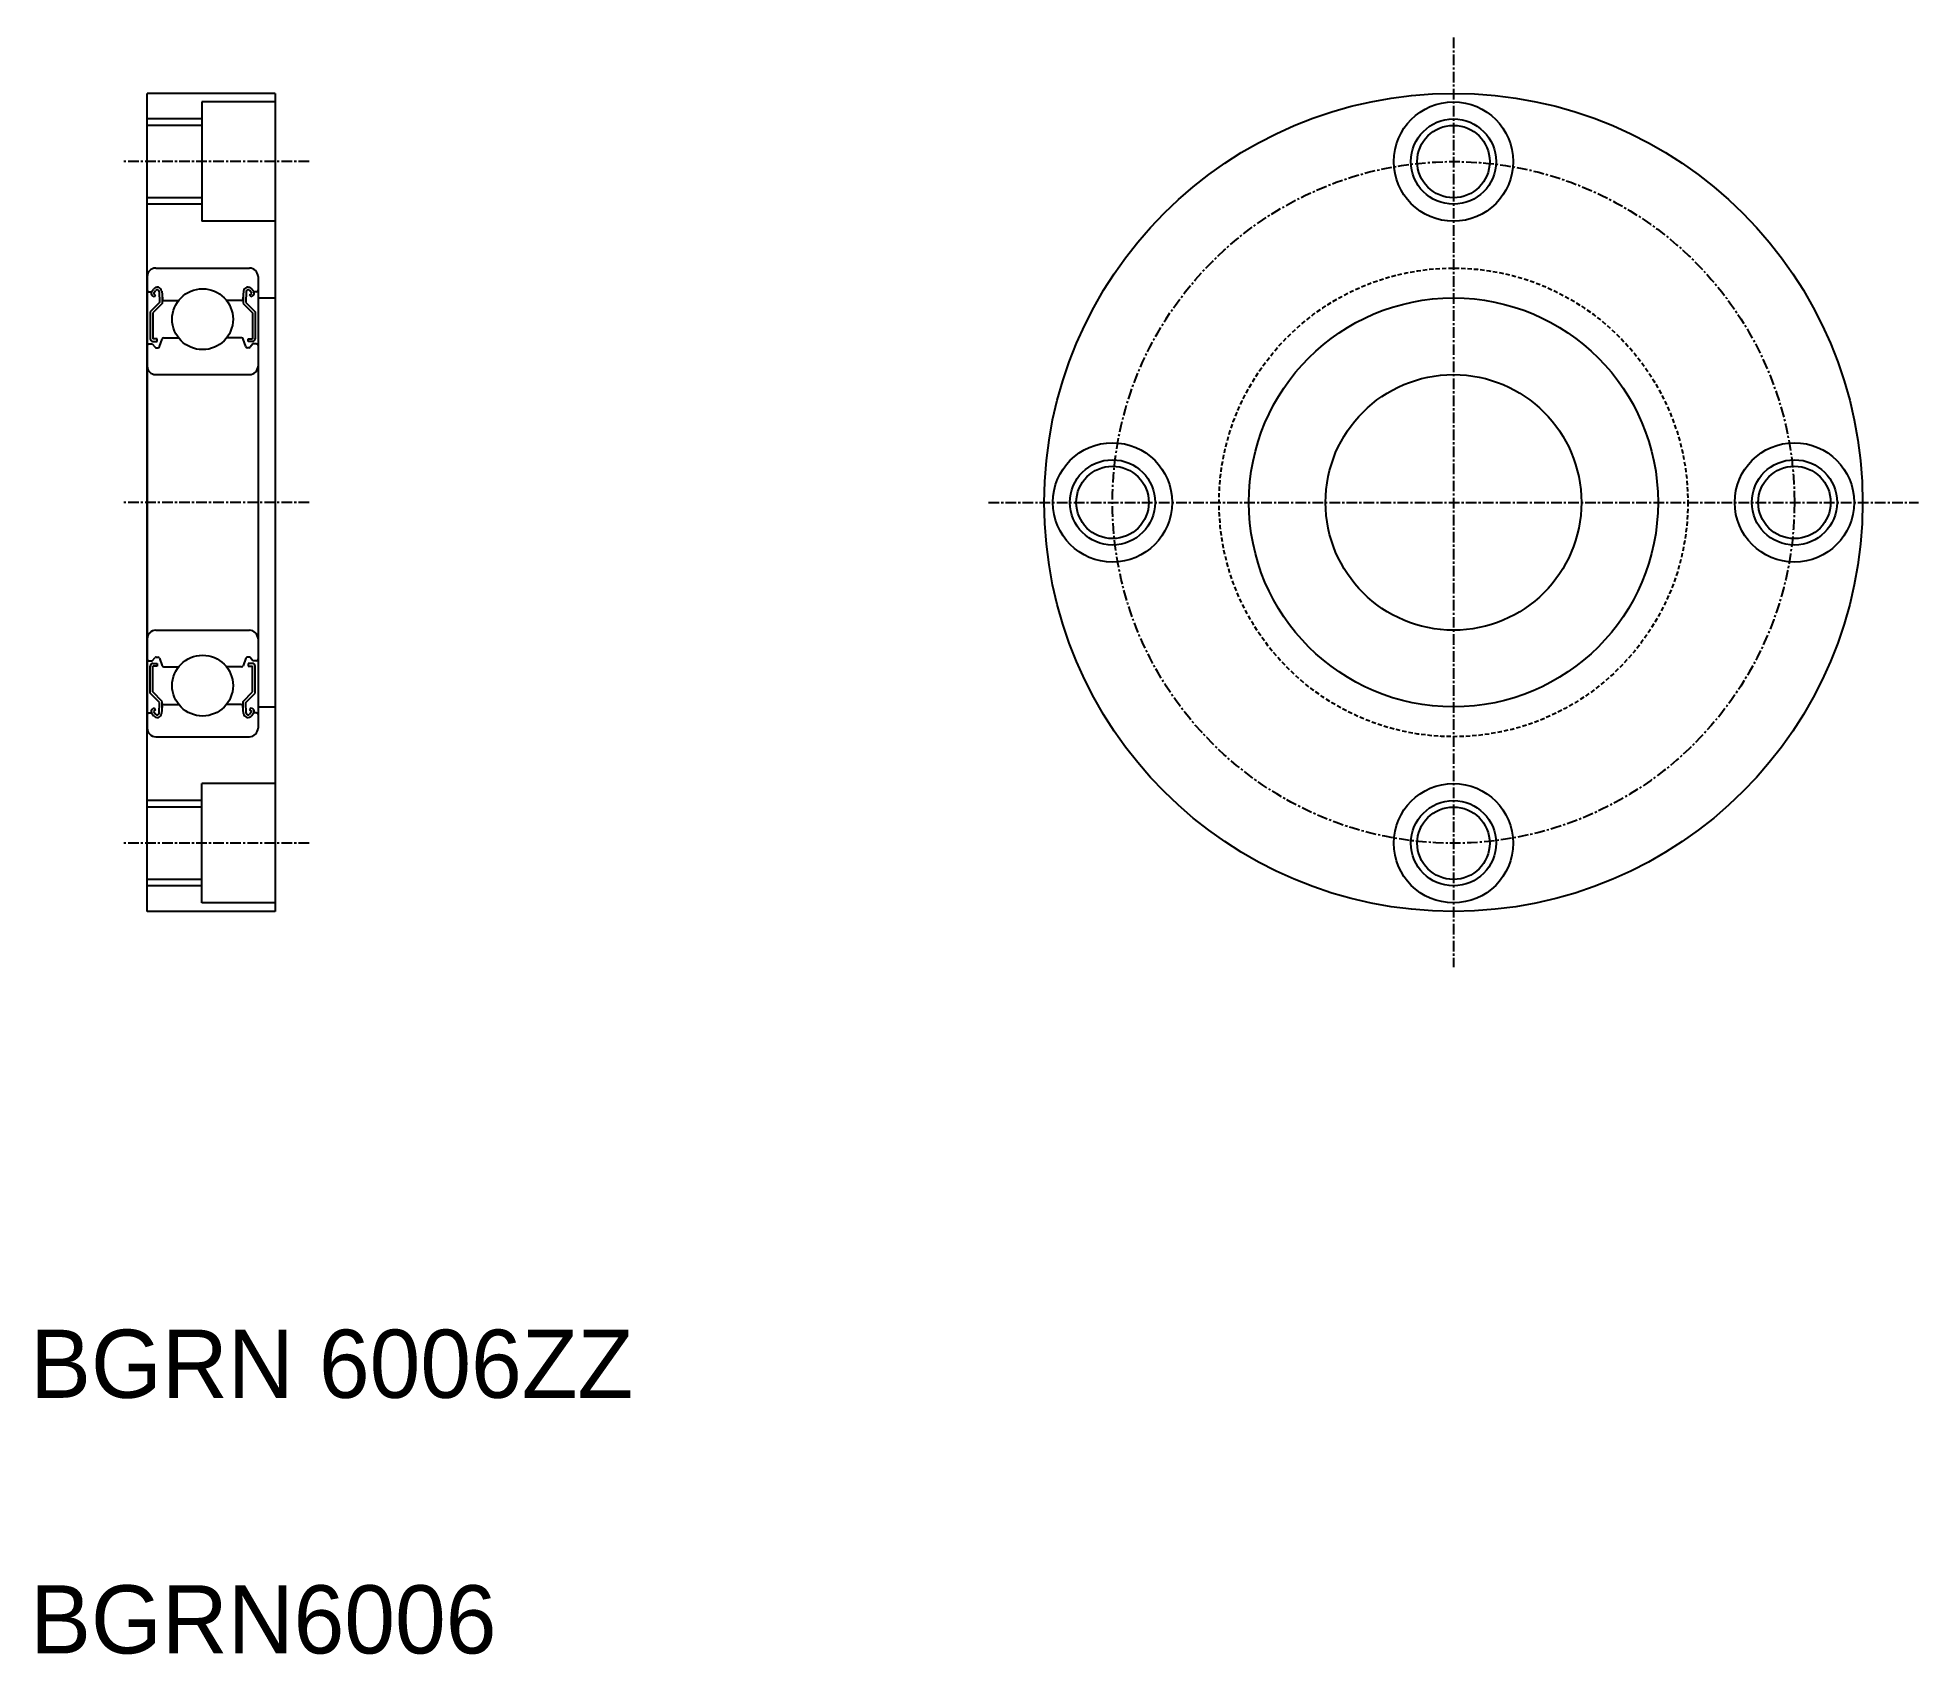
# Model space of a CAD drawing. Extents: x 287 to 507, y 128 to 318.
import ezdxf

# ---------------------------------------------------------------- set-up
doc = ezdxf.new("R2010")
doc.units = 0
doc.linetypes.add('CENTER', pattern=[2, 1.25, -0.25, 0.25, -0.25])
doc.linetypes.add('DASHED', pattern=[0.75, 0.5, -0.25])
doc.layers.get('0').update_dxf_attribs({"linetype": 'CONTINUOUS'})
doc.layers.add('CENTER', color=1, linetype='CENTER')

msp = doc.modelspace()

# ---------------------------------------------------------------- linework, layer by layer
for p, q in [((299.57, 215.04), (299.57, 311.04)), ((314.57, 311.04), (299.57, 311.04)), ((314.57, 310.04), (305.97, 310.04)), ((305.97, 310.04), (305.97, 296.04)), ((307.07, 311.04), (307.07, 311.04)), ((310.82, 311.04), (310.82, 311.04)), ((314.57, 311.04), (314.57, 215.04)), ((305.97, 307.29), (299.57, 307.29)), ((305.97, 298.79), (299.57, 298.79)), ((314.57, 296.04), (305.97, 296.04)), ((299.57, 289.54), (299.57, 236.54)), ((300.57, 290.54), (311.57, 290.54)), ((312.57, 289.54), (312.57, 236.54)), ((299.77, 287.74), (300.07, 287.74)), ((300.07, 287.74), (300.3, 288.07)), ((300.39, 287.15), (300.15, 287.32)), ((300.32, 287.57), (300.55, 287.9)), ((300.56, 287.4), (300.32, 287.57)), ((300.39, 287.15), (300.56, 287.4)), ((300.97, 287.78), (301.02, 286.52)), ((301.27, 287.82), (301.35, 286.93)), ((301.32, 287.26), (301.32, 286.39)), ((310.88, 287.82), (310.8, 286.93)), ((310.83, 287.26), (310.83, 286.39)), ((311.18, 287.78), (311.13, 286.52)), ((311.58, 287.4), (311.83, 287.57)), ((311.75, 287.15), (311.58, 287.4)), ((311.83, 287.57), (311.6, 287.9)), ((311.75, 287.15), (312, 287.32)), ((312.07, 287.74), (311.84, 288.07)), ((312.37, 287.74), (312.07, 287.74)), ((312.57, 287.04), (314.57, 287.04)), ((301.02, 286.52), (299.92, 285.42)), ((299.92, 285.42), (299.92, 282.24)), ((301.32, 286.39), (300.22, 285.29)), ((300.22, 285.29), (300.22, 282.24)), ((301.54, 286.74), (303.26, 286.74)), ((310.6, 286.74), (308.89, 286.74)), ((310.83, 286.39), (311.93, 285.29)), ((311.13, 286.52), (312.23, 285.42)), ((311.93, 285.29), (311.93, 282.24)), ((312.23, 285.42), (312.23, 282.24)), ((299.77, 281.64), (300.17, 281.64)), ((300.17, 281.64), (300.49, 281.26)), ((300.74, 282.24), (300.22, 282.24)), ((300.22, 281.94), (300.74, 281.94)), ((300.64, 281.19), (300.82, 281.19)), ((300.74, 281.94), (300.74, 282.24)), ((301.01, 281.32), (301.33, 282.21)), ((301.52, 282.34), (303.26, 282.34)), ((310.63, 282.34), (308.89, 282.34)), ((311.14, 281.32), (310.82, 282.21)), ((311.5, 281.19), (311.33, 281.19)), ((311.41, 281.94), (311.41, 282.24)), ((311.41, 282.24), (311.93, 282.24)), ((311.93, 281.94), (311.41, 281.94)), ((311.97, 281.64), (311.66, 281.26)), ((312.37, 281.64), (311.97, 281.64)), ((300.57, 278.04), (311.57, 278.04)), ((300.57, 248.04), (311.57, 248.04)), ((299.77, 244.44), (300.17, 244.44)), ((299.92, 240.67), (299.92, 243.84)), ((300.17, 244.44), (300.49, 244.82)), ((300.22, 244.14), (300.74, 244.14)), ((300.22, 240.79), (300.22, 243.84)), ((300.74, 243.84), (300.22, 243.84)), ((300.64, 244.89), (300.82, 244.89)), ((300.74, 244.14), (300.74, 243.84)), ((301.01, 244.76), (301.33, 243.87)), ((301.52, 243.74), (303.26, 243.74)), ((310.63, 243.74), (308.89, 243.74)), ((311.14, 244.76), (310.82, 243.87)), ((311.5, 244.89), (311.33, 244.89)), ((311.41, 244.14), (311.41, 243.84)), ((311.93, 244.14), (311.41, 244.14)), ((311.41, 243.84), (311.93, 243.84)), ((311.97, 244.44), (311.66, 244.82)), ((311.93, 240.79), (311.93, 243.84)), ((312.37, 244.44), (311.97, 244.44)), ((312.23, 240.67), (312.23, 243.84)), ((301.02, 239.57), (299.92, 240.67)), ((301.32, 239.69), (300.22, 240.79)), ((310.83, 239.69), (311.93, 240.79)), ((311.13, 239.57), (312.23, 240.67)), ((299.77, 238.34), (300.07, 238.34)), ((300.07, 238.34), (300.3, 238.01)), ((300.39, 238.93), (300.15, 238.76)), ((300.56, 238.69), (300.32, 238.52)), ((300.32, 238.52), (300.55, 238.19)), ((300.39, 238.93), (300.56, 238.69)), ((300.97, 238.31), (301.02, 239.57)), ((301.27, 238.27), (301.35, 239.16)), ((301.32, 238.82), (301.32, 239.69)), ((301.54, 239.34), (303.26, 239.34)), ((310.6, 239.34), (308.89, 239.34)), ((310.88, 238.27), (310.8, 239.16)), ((310.83, 238.82), (310.83, 239.69)), ((311.18, 238.31), (311.13, 239.57)), ((311.75, 238.93), (311.58, 238.69)), ((311.58, 238.69), (311.83, 238.52)), ((311.83, 238.52), (311.6, 238.19)), ((311.75, 238.93), (312, 238.76)), ((312.07, 238.34), (311.84, 238.01)), ((312.37, 238.34), (312.07, 238.34)), ((312.57, 239.04), (314.57, 239.04)), ((300.57, 235.54), (311.57, 235.54)), ((303.62, 235.54), (303.62, 235.54)), ((306.07, 235.54), (306.07, 235.54)), ((305.97, 216.04), (305.97, 230.04)), ((314.57, 230.04), (305.97, 230.04)), ((305.97, 227.29), (299.57, 227.29)), ((305.97, 218.79), (299.57, 218.79)), ((314.57, 215.04), (299.57, 215.04)), ((314.57, 216.04), (305.97, 216.04))]:
    msp.add_line(p, q)
at = {"color": 3}
for p, q in [((305.97, 308.04), (299.57, 308.04)), ((305.97, 298.04), (299.57, 298.04)), ((305.97, 228.04), (299.57, 228.04)), ((305.97, 218.04), (299.57, 218.04))]:
    msp.add_line(p, q, dxfattribs=at)
for centre, radius in [((452.82, 263.04), 48), ((452.82, 303.04), 7), ((452.82, 303.04), 4.25), ((306.07, 284.54), 3.57), ((452.82, 263.04), 24), ((452.82, 263.04), 15), ((412.82, 263.04), 7), ((492.82, 263.04), 7), ((412.82, 263.04), 4.25), ((492.82, 263.04), 4.25), ((306.07, 241.54), 3.57), ((452.82, 223.04), 7), ((452.82, 223.04), 4.25)]:
    msp.add_circle(centre, radius)
for centre in [(452.82, 303.04), (412.82, 263.04), (492.82, 263.04), (452.82, 223.04)]:
    msp.add_circle(centre, 5, dxfattribs=at)
at = {"color": 3, "linetype": 'DASHED'}
msp.add_circle((452.82, 263.04), 27.5, dxfattribs=at)
for centre, radius, start, end in [((300.57, 289.54), 1, 90, 180), ((311.57, 289.54), 1, 0, 90), ((299.77, 287.94), 0.2, 180, 270), ((300.32, 287.57), 0.3, 144.9356, 235.0377), ((300.74, 287.77), 0.53, 5.0651, 144.9356), ((300.74, 287.77), 0.23, 2.1311, 144.9356), ((301.54, 286.94), 0.2, 185.0651, 270), ((310.6, 286.94), 0.2, 270, 354.9349), ((311.41, 287.77), 0.53, 35.0644, 174.9349), ((311.41, 287.77), 0.23, 35.0644, 177.8689), ((311.83, 287.57), 0.3, 304.9623, 35.0644), ((312.37, 287.94), 0.2, 270, 0), ((299.77, 281.44), 0.2, 90, 180), ((300.22, 282.24), 0.3, 180, 270), ((300.64, 281.39), 0.2, 219.9991, 270), ((300.82, 281.39), 0.2, 270, 339.9703), ((301.52, 282.14), 0.2, 90, 159.9703), ((310.63, 282.14), 0.2, 20.0297, 90), ((311.33, 281.39), 0.2, 200.0297, 270), ((311.5, 281.39), 0.2, 270, 320.0009), ((311.93, 282.24), 0.3, 270, 0), ((312.37, 281.44), 0.2, 0, 90), ((300.57, 279.04), 1, 180, 270), ((311.57, 279.04), 1, 270, 0), ((300.57, 247.04), 1, 90, 180), ((311.57, 247.04), 1, 0, 90), ((299.77, 244.64), 0.2, 180, 270), ((300.22, 243.84), 0.3, 90, 180), ((300.64, 244.69), 0.2, 90, 140.0009), ((300.82, 244.69), 0.2, 20.0297, 90), ((301.52, 243.94), 0.2, 200.0297, 270), ((310.63, 243.94), 0.2, 270, 339.9703), ((311.33, 244.69), 0.2, 90, 159.9703), ((311.5, 244.69), 0.2, 39.9991, 90), ((311.93, 243.84), 0.3, 0, 90), ((312.37, 244.64), 0.2, 270, 0), ((299.77, 238.14), 0.2, 90, 180), ((300.32, 238.52), 0.3, 124.9623, 215.0644), ((300.74, 238.32), 0.23, 215.0644, 357.8689), ((301.54, 239.14), 0.2, 90, 174.9349), ((310.6, 239.14), 0.2, 5.0651, 90), ((311.41, 238.32), 0.23, 182.1311, 324.9356), ((311.83, 238.52), 0.3, 324.9356, 55.0377), ((312.37, 238.14), 0.2, 0, 90), ((300.57, 236.54), 1, 180, 270), ((300.74, 238.32), 0.53, 215.0644, 354.9349), ((311.41, 238.32), 0.53, 185.0651, 324.9356), ((311.57, 236.54), 1, 270, 0)]:
    msp.add_arc(centre, radius, start, end)
at = {"layer": 'CENTER', "color": 1, "linetype": 'CENTER'}
for p, q in [((452.82, 317.59), (452.82, 208.5)), ((318.57, 303.04), (296.57, 303.04)), ((318.57, 263.04), (296.57, 263.04)), ((398.27, 263.04), (507.36, 263.04)), ((318.57, 223.04), (296.57, 223.04))]:
    msp.add_line(p, q, dxfattribs=at)
msp.add_circle((452.82, 263.04), 40, dxfattribs=at)

# ---------------------------------------------------------------- texts
for s, p in [('BGRN 6006ZZ', (285.84, 157.95)), ('BGRN6006', (285.84, 127.95))]:
    msp.add_text(s, height=8).set_placement(p)

doc.saveas('drawing.dxf')
